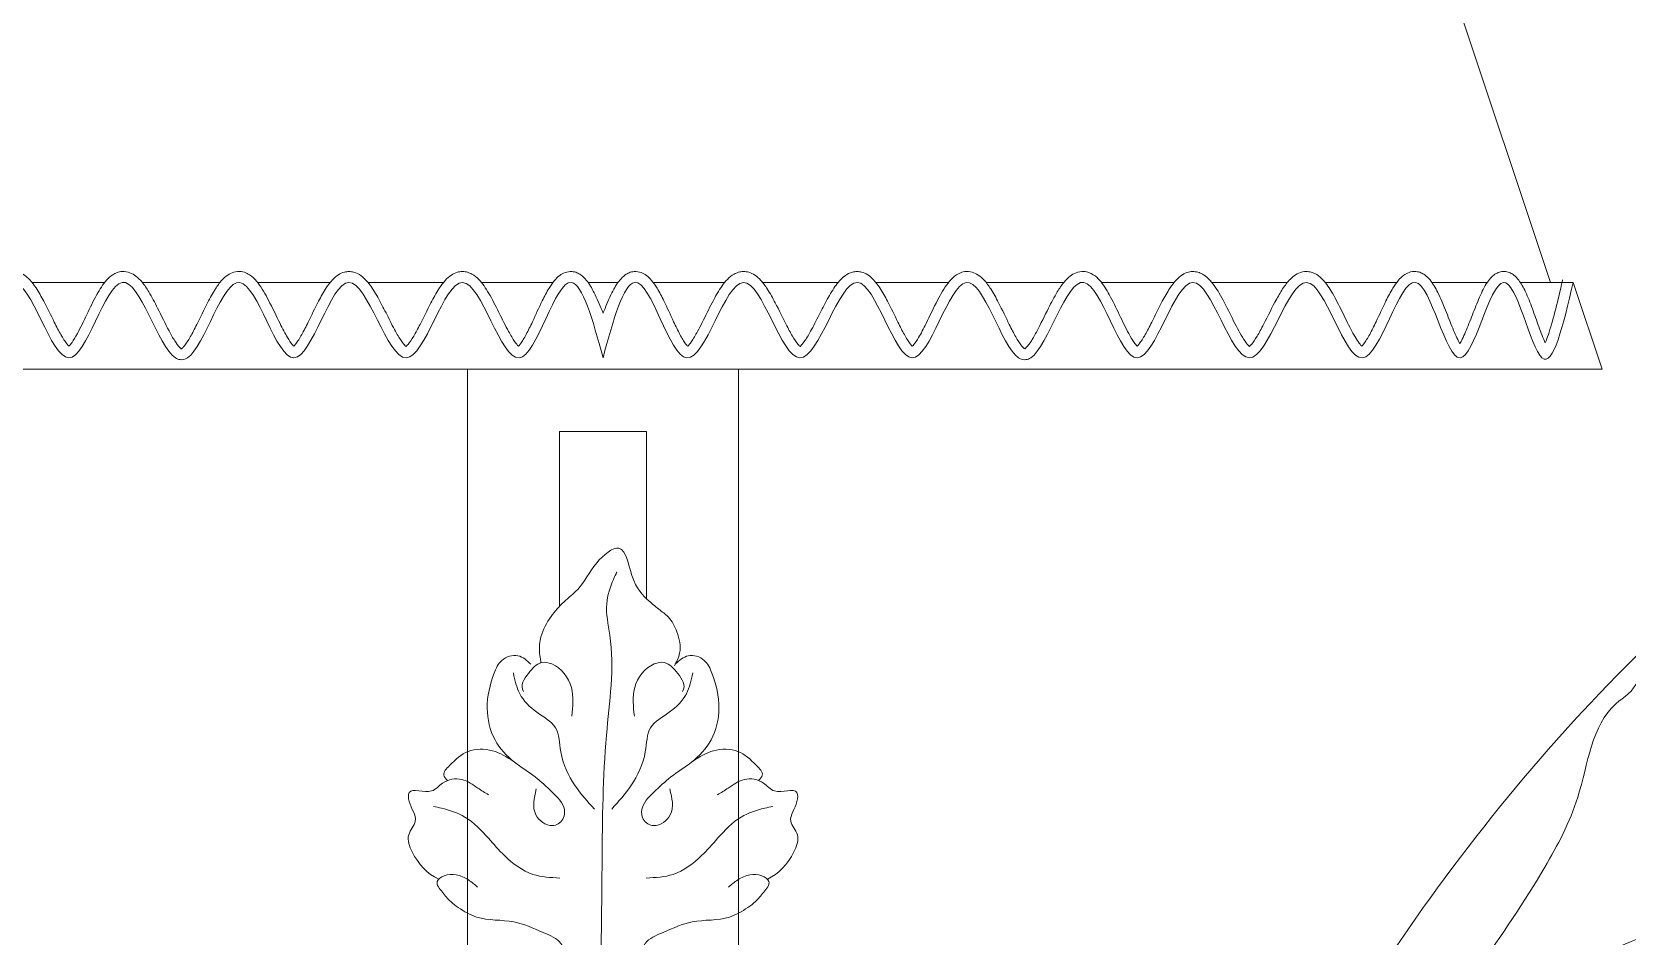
# Model space of a CAD drawing. Header units: inches. Extents: x 193287 to 241687, y 437648 to 550079.
# Drawn here: x 234444.97 to 234481.74, y 464827.87 to 464848.71 of the extents above; entities that cross this region are included whole.
import ezdxf

# ---------------------------------------------------------------- set-up
doc = ezdxf.new("R2010")
doc.units = ezdxf.units.IN
doc.header["$MEASUREMENT"] = 0
doc.linetypes.add('HIDDEN', pattern=[0.375, 0.25, -0.125])
doc.layers.add('CQ SPOT DETAIL DIMENSION', color=9, linetype='Continuous')
doc.layers.add('E-LITE-FIXT-NORM-CEILING', color=3, linetype='Continuous')
doc.layers.add('Glass', color=4, linetype='Continuous', lineweight=0)

# ---------------------------------------------------------------- blocks, each defined once
blk = doc.blocks.new('512')
at = {"layer": 'Glass', "lineweight": 0}
for p, q in [((34396.93427590317, 1053.327142684094), (34371.93427590317, 1053.327142684094)), ((34371.93427590317, 1053.327142684094), (34371.93427590317, 973.3271426840936)), ((34396.93427590317, 973.3271426840936), (34396.93427590317, 1053.327142684094)), ((34380.43427590316, 1032.171800359193), (34380.43427590316, 1047.568187141048)), ((34380.43427590316, 1047.568187141048), (34388.43427590317, 1047.568187141048)), ((34388.43427590317, 1047.568187141048), (34388.43427590317, 1031.479383066924))]:
    blk.add_line(p, q, dxfattribs=at)
for points in [[(34331.76760923652, 1165.327142684096), (34297.10094256985, 1061.327142684093)], [(34299.86572148418, 1061.327142684095), (34294.99275746308, 1061.327142684095), (34292.32609079642, 1053.327142684095), (34384.43427590319, 1053.327142684095)], [(34308.01618881097, 1061.327142684095), (34302.91611114982, 1061.327142684095)], [(34317.85927687593, 1061.327142684095), (34311.2555748339, 1061.327142684095)], [(34328.31177738161, 1061.327142684095), (34321.34094964678, 1061.327142684095)], [(34338.48941200615, 1061.327142684095), (34331.78994850838, 1061.327142684095)], [(34349.1213602552, 1061.327142684095), (34341.95063565018, 1061.327142684095)], [(34359.28124415185, 1061.327142684095), (34352.57994112958, 1061.327142684095)], [(34369.73120941963, 1061.327142684095), (34362.75935080713, 1061.327142684095)], [(34379.8141444511, 1061.327142684095), (34373.21191129491, 1061.327142684095)], [(34384.43427590319, 1061.327142684095), (34383.05301575276, 1061.327142684095)], [(34384.43427590319, 1061.327142684095), (34385.81553605361, 1061.327142684095)], [(34469.00283032218, 1061.327142684095), (34473.87579434329, 1061.327142684095), (34476.54246100997, 1053.327142684095), (34384.43427590319, 1053.327142684095)], [(34389.05440735528, 1061.327142684095), (34395.65664051146, 1061.327142684095)], [(34399.13734238675, 1061.327142684095), (34406.10920099926, 1061.327142684095)], [(34409.58730765453, 1061.327142684095), (34416.28861067681, 1061.327142684095)], [(34419.74719155117, 1061.327142684095), (34426.9179161562, 1061.327142684095)], [(34430.37913980022, 1061.327142684095), (34437.078603298, 1061.327142684095)], [(34294.43427590319, 1053.327142684094), (34294.43427590319, 1053.327142684094), (34474.43427590319, 1053.327142684094)]]:
    blk.add_lwpolyline(points, dxfattribs=at)
for points, knots in [([(34305.43944280051, 1055.681818000602), (34305.36882693518, 1055.802822497065), (34305.29278391768, 1055.946677371355), (34305.02076282172, 1056.503354800528), (34304.81359544819, 1056.999456668998), (34304.39355290704, 1058.056622594033), (34304.1797495349, 1058.618469765477), (34303.74440718884, 1059.701644347361), (34303.52430221015, 1060.221798473116), (34303.16720018419, 1060.919468864498), (34303.04228156974, 1061.140578774715), (34302.78587487928, 1061.519939570415), (34302.65970636702, 1061.683310626036), (34302.38804997757, 1061.947708577977), (34302.25714798538, 1062.054630206822), (34301.97488856352, 1062.209167123274), (34301.84029589356, 1062.264406013384), (34301.53717574511, 1062.330376376621), (34301.36957644431, 1062.337887546824), (34301.06068411145, 1062.298490775985), (34300.91815917779, 1062.253871456368), (34300.66973285267, 1062.140981233687), (34300.56287244498, 1062.073209571449), (34300.28374259085, 1061.86089292877), (34300.14458032529, 1061.706086117728), (34299.89579275452, 1061.382241435321), (34299.78735393276, 1061.211336824412), (34299.58179783809, 1060.849184134275), (34299.48522946301, 1060.657910635441), (34299.16859748638, 1059.980360682533), (34298.96095639497, 1059.449405123237), (34298.55612002366, 1058.356451905873), (34298.35989326672, 1057.795284385758), (34297.95882423117, 1056.689070310197), (34297.75365872501, 1056.150713772411), (34297.56948800958, 1055.74853677071)], [78.46671458855761, 78.46671458855761, 78.46671458855761, 78.46671458855761, 78.98499933223569, 78.98499933223569, 80.26474114732895, 80.26474114732895, 81.54448296242226, 81.54448296242226, 82.82422477751557, 82.82422477751557, 83.47916239664005, 83.47916239664005, 84.0291550482139, 84.0291550482139, 84.42406921558937, 84.42406921558937, 84.70068157153587, 84.70068157153587, 84.97729392748231, 84.97729392748231, 85.25390628342882, 85.25390628342882, 85.53051863937527, 85.53051863937527, 86.07391925309194, 86.07391925309194, 86.61731986680859, 86.61731986680859, 87.16072048052523, 87.16072048052523, 88.45271330414124, 88.45271330414124, 89.74470612775723, 89.74470612775723, 91.17964883748944, 91.17964883748944, 91.17964883748944, 91.17964883748944]), ([(34314.48507663595, 1055.44622282216), (34314.43093054258, 1055.500946949157), (34314.36444735818, 1055.577900435884), (34314.13307002221, 1055.883851874061), (34313.94771631696, 1056.182953201584), (34313.5673069032, 1056.879277369665), (34313.37043571335, 1057.27690999855), (34312.87175522236, 1058.320292380683), (34312.56743486947, 1058.98926745469), (34312.04823404404, 1060.034318588053), (34311.83736874054, 1060.434284193836), (34311.45406048393, 1061.057790630989), (34311.28840571232, 1061.299500867446), (34310.95981357992, 1061.685436187112), (34310.80713606881, 1061.840061385075), (34310.48040547345, 1062.080707950639), (34310.32022642518, 1062.174902055686), (34309.93869786142, 1062.309402708543), (34309.71437284549, 1062.346316908602), (34309.32864245056, 1062.31413558041), (34309.17501263162, 1062.27463354491), (34308.90665732725, 1062.1668863482), (34308.78906223533, 1062.09926953148), (34308.481195402, 1061.883549246034), (34308.32475484646, 1061.72123218929), (34308.04494973204, 1061.378637713536), (34307.92242643968, 1061.196256402459), (34307.69008440084, 1060.809220804642), (34307.58082323059, 1060.604481196942), (34307.22545160686, 1059.886418846277), (34306.99283618741, 1059.328138944382), (34306.5380959596, 1058.194770735527), (34306.31685296885, 1057.620339817157), (34305.88750679683, 1056.5781329028), (34305.67693306549, 1056.108586858534), (34305.4737941029, 1055.741622093667), (34305.45645190365, 1055.71104829005), (34305.43944280051, 1055.681818000602)], [61.28830414827283, 61.28830414827283, 61.28830414827283, 61.28830414827283, 61.76117374062571, 61.76117374062571, 62.80401695246666, 62.80401695246666, 63.84686016430765, 63.84686016430765, 65.41639323259801, 65.41639323259801, 66.46903140119898, 66.46903140119898, 67.22456621765761, 67.22456621765761, 67.78827964450733, 67.78827964450733, 68.20732456860866, 68.20732456860866, 68.62636949271004, 68.62636949271004, 68.91589637841795, 68.91589637841795, 69.2054232641259, 69.2054232641259, 69.76966704421366, 69.76966704421366, 70.33391082430143, 70.33391082430143, 70.89815460438919, 70.89815460438919, 72.22373620748094, 72.22373620748094, 73.54931781057265, 73.54931781057265, 74.87489941366441, 74.87489941366441, 75.00075479506457, 75.00075479506457, 75.00075479506457, 75.00075479506457]), ([(34324.84490185721, 1055.424096814135), (34324.7955768304, 1055.46698025616), (34324.73194635752, 1055.531001977652), (34324.50817966461, 1055.792959391055), (34324.32404318692, 1056.058663660086), (34323.94221834534, 1056.692520484866), (34323.74255415158, 1057.060782330858), (34323.14983870786, 1058.202989474223), (34322.74880904992, 1059.037021728579), (34322.12664495732, 1060.168742144414), (34321.91821242912, 1060.523234599456), (34321.47569563498, 1061.172978162785), (34321.24467352462, 1061.469260064995), (34320.81223538338, 1061.867003781212), (34320.64417904436, 1061.996522025859), (34320.24627030556, 1062.210572359366), (34320.01207309951, 1062.294845459446), (34319.58731537934, 1062.335805433845), (34319.41313999779, 1062.325667980891), (34319.09472488792, 1062.259779378728), (34318.94832549901, 1062.20588945742), (34318.57026181161, 1062.020049270963), (34318.3717836229, 1061.863809793227), (34318.01836936326, 1061.525005532766), (34317.86286370933, 1061.33986017346), (34317.56804124348, 1060.943814503803), (34317.42926112218, 1060.732587566368), (34316.98849988128, 1060.007593847661), (34316.70128456716, 1059.447859624448), (34316.13736282267, 1058.310236742412), (34315.861688511, 1057.732890842377), (34315.32569518978, 1056.685095121425), (34315.06283739096, 1056.213573292695), (34314.69790511902, 1055.682615048791), (34314.5750237379, 1055.534201534602), (34314.48507663595, 1055.44622282216)], [43.88675296695956, 43.88675296695956, 43.88675296695956, 43.88675296695956, 44.36240993315153, 44.36240993315153, 45.39324455740539, 45.39324455740539, 46.42407918165925, 46.42407918165925, 48.40033840116585, 48.40033840116585, 49.36670827303708, 49.36670827303708, 50.33307814490828, 50.33307814490828, 50.85809403651322, 50.85809403651322, 51.38310992811813, 51.38310992811813, 51.7155869231367, 51.7155869231367, 52.04806391815526, 52.04806391815526, 52.66707383196201, 52.66707383196201, 53.28608374576873, 53.28608374576873, 53.90509365957547, 53.90509365957547, 55.30739822880764, 55.30739822880764, 56.70970279803981, 56.70970279803981, 58.11200736727196, 58.11200736727196, 58.90574251474746, 58.90574251474746, 58.90574251474746, 58.90574251474746]), ([(34335.19111380672, 1055.446039364739), (34335.13684422242, 1055.498892533952), (34335.06980172516, 1055.573731503534), (34334.83549506233, 1055.872797213353), (34334.64642200684, 1056.167036697439), (34334.2558285254, 1056.854892199668), (34334.05246116226, 1057.248865186037), (34333.53184224746, 1058.289367815255), (34333.21011574539, 1058.960965134695), (34332.64839038799, 1060.025233788588), (34332.41483336917, 1060.439508118275), (34331.98342443853, 1061.08757630967), (34331.7941329185, 1061.340198471195), (34331.41589212842, 1061.738803374181), (34331.23855552736, 1061.897051117461), (34330.86272722826, 1062.133020920292), (34330.67795546738, 1062.221076654623), (34330.31045503656, 1062.314490191374), (34330.13732364345, 1062.333735741807), (34329.79726334514, 1062.31626475512), (34329.63481513871, 1062.281170279238), (34329.34015767852, 1062.178529576991), (34329.20738177791, 1062.111558753885), (34328.84231260292, 1061.884878799644), (34328.64506695171, 1061.702352260093), (34328.28495593934, 1061.306753191272), (34328.12271063931, 1061.091439421044), (34327.81099354702, 1060.631445868187), (34327.6620819973, 1060.386635393428), (34327.17638819275, 1059.535602048679), (34326.85215586303, 1058.880236041095), (34326.21548156248, 1057.602886971645), (34325.9028665109, 1056.980823755475), (34325.43966882561, 1056.185994834159), (34325.27730496123, 1055.935710160709), (34325.01995776608, 1055.598188938609), (34324.91742014304, 1055.487809057157), (34324.84490185724, 1055.424096814134)], [26.64670801907758, 26.64670801907758, 26.64670801907758, 26.64670801907758, 27.12913576771308, 27.12913576771308, 28.19258861501576, 28.19258861501576, 29.25604146231844, 29.25604146231844, 30.86624105738561, 30.86624105738561, 31.97277923262092, 31.97277923262092, 32.77618155951621, 32.77618155951621, 33.37781926732772, 33.37781926732772, 33.8328957037477, 33.8328957037477, 34.17109372970823, 34.17109372970823, 34.50929175566875, 34.50929175566875, 34.84748978162927, 34.84748978162927, 35.53303699780312, 35.53303699780312, 36.21858421397696, 36.21858421397696, 36.90413143015081, 36.90413143015081, 38.50143144249435, 38.50143144249435, 40.09873145483786, 40.09873145483786, 41.00344397829939, 41.00344397829939, 41.70612299288989, 41.70612299288989, 41.70612299288989, 41.70612299288989]), ([(34345.56291291011, 1055.201393997853), (34345.55393989465, 1055.206199198595), (34345.53531003611, 1055.217369940314), (34345.47455250578, 1055.266348599002), (34345.43428925235, 1055.303057461002), (34345.26716330073, 1055.478832073905), (34345.10914312997, 1055.686707320195), (34344.77649330983, 1056.207154973637), (34344.59965429468, 1056.519436008475), (34344.08063133294, 1057.498998651617), (34343.72886512928, 1058.237238231439), (34343.10467389807, 1059.477767166039), (34342.83665785815, 1059.990178158919), (34342.35940893542, 1060.776691131556), (34342.15844911616, 1061.075659023124), (34341.76692646648, 1061.54962128296), (34341.58629691759, 1061.738213909744), (34341.21138110516, 1062.026787727208), (34341.03132873183, 1062.137932406857), (34340.60753536561, 1062.299797434355), (34340.36031013396, 1062.347366645274), (34339.94214601898, 1062.322828097741), (34339.77840315925, 1062.286706536604), (34339.48806786478, 1062.181930215545), (34339.35822084748, 1062.114122100991), (34339.00727425408, 1061.88904441885), (34338.82060382168, 1061.711371127779), (34338.48089946431, 1061.328478625345), (34338.32857004771, 1061.121072981564), (34338.03641719788, 1060.678486387455), (34337.8971520249, 1060.443190788909), (34337.44221239723, 1059.622465963151), (34337.13888889442, 1058.988332971067), (34336.54242474757, 1057.739841343852), (34336.24948113721, 1057.125614150161), (34335.7968701663, 1056.292195269781), (34335.62870795638, 1056.012015913886), (34335.36820207581, 1055.642259879791), (34335.26737359064, 1055.521744927417), (34335.19111380672, 1055.446039364739)], [8.28230141642135, 8.28230141642135, 8.28230141642135, 8.28230141642135, 8.655859685526858, 8.655859685526858, 9.02941795463237, 9.02941795463237, 10.01120745413524, 10.01120745413524, 10.99299695363811, 10.99299695363811, 12.83106351925616, 12.83106351925616, 14.17314954406833, 14.17314954406833, 15.09912943456252, 15.09912943456252, 15.79810948947147, 15.79810948947147, 16.3150867870033, 16.3150867870033, 16.83206408453512, 16.83206408453512, 17.16557597541017, 17.16557597541017, 17.49908786628522, 17.49908786628522, 18.16363444266156, 18.16363444266156, 18.82818101903789, 18.82818101903789, 19.49272759541423, 19.49272759541423, 21.04641517492249, 21.04641517492249, 22.60010275443075, 22.60010275443075, 23.5582440622541, 23.5582440622541, 24.24639979431441, 24.24639979431441, 24.24639979431441, 24.24639979431441]), ([(34345.56451882831, 1055.201202252072), (34345.58338590539, 1055.213160672534), (34345.62125279962, 1055.241265563424), (34345.72115089713, 1055.337446198155), (34345.78227142263, 1055.404467245358), (34346.00611544714, 1055.68403534899), (34346.19225125085, 1055.969502063743), (34346.57673464906, 1056.643182490172), (34346.77703461039, 1057.031679128966), (34347.30128628122, 1058.088282060627), (34347.630054058, 1058.788338876189), (34348.20313950743, 1059.902513780041), (34348.44127990449, 1060.337720012203), (34348.87879964531, 1061.017090378967), (34349.06973540485, 1061.281140159959), (34349.44943823642, 1061.69825809146), (34349.62685024628, 1061.863948116991), (34350.00164678056, 1062.113087391953), (34350.18498929142, 1062.207040859362), (34350.60686895246, 1062.32800742208), (34350.84674771208, 1062.351269715666), (34351.27830375772, 1062.292762333029), (34351.45781591721, 1062.232250643677), (34351.77168177451, 1062.079847581172), (34351.90826526007, 1061.988202722654), (34352.2642495288, 1061.703419130681), (34352.45369490278, 1061.49170248809), (34352.80798990062, 1061.032572747315), (34352.97126338269, 1060.783741540029), (34353.28836600893, 1060.254885839088), (34353.44168268219, 1059.974904803091), (34353.95689686405, 1058.987387171676), (34354.30863754987, 1058.232866837001), (34354.88947000541, 1057.06191501868), (34355.12320242049, 1056.613065369629), (34355.49864785697, 1055.985528672502), (34355.64799495757, 1055.766412859853), (34355.83029476453, 1055.54310633754), (34355.88108575147, 1055.48753930113), (34355.92381481511, 1055.445744563367)], [8.433831237728453, 8.433831237728453, 8.433831237728453, 8.433831237728453, 8.899454238695908, 8.899454238695908, 9.365077239663368, 9.365077239663368, 10.4612432738146, 10.4612432738146, 11.55740930796584, 11.55740930796584, 13.28176935340703, 13.28176935340703, 14.46754536906189, 14.46754536906189, 15.32374367523078, 15.32374367523078, 15.96547170333235, 15.96547170333235, 16.44756562733964, 16.44756562733964, 16.92965955134692, 16.92965955134692, 17.32643322405992, 17.32643322405992, 17.72320689677292, 17.72320689677292, 18.46988899016858, 18.46988899016858, 19.21657108356425, 19.21657108356425, 19.96325317695992, 19.96325317695992, 21.76519386074076, 21.76519386074076, 23.01434654726265, 23.01434654726265, 23.89610352697317, 23.89610352697317, 24.27967396696701, 24.27967396696701, 24.27967396696701, 24.27967396696701]), ([(34355.92381481511, 1055.445744563367), (34355.97770350319, 1055.49891831521), (34356.04422238908, 1055.574153899887), (34356.27642565071, 1055.874519726996), (34356.46344624885, 1056.169701229872), (34356.84928524739, 1056.859201511719), (34357.04994683382, 1057.253889844604), (34357.56224995108, 1058.293322709775), (34357.87814836093, 1058.962572258856), (34358.43063566931, 1060.023539927215), (34358.66063641838, 1060.436703798623), (34359.08649629929, 1061.083642595493), (34359.27365246903, 1061.336042413609), (34359.64859450121, 1061.734865962132), (34359.82466216772, 1061.893405092859), (34360.19866025289, 1062.130392734589), (34360.38283765094, 1062.219043573686), (34360.72650419394, 1062.30776245341), (34360.87099671252, 1062.327586836553), (34361.16253834438, 1062.327034404365), (34361.30468894159, 1062.307053263161), (34361.70418804031, 1062.203938832603), (34361.92826325895, 1062.081527946861), (34362.31266057846, 1061.804489705682), (34362.47645386174, 1061.647556855249), (34362.78045750098, 1061.31021831011), (34362.92029553369, 1061.128984203801), (34363.33834353778, 1060.532881196537), (34363.59986270047, 1060.07957370845), (34364.11340550325, 1059.125706047354), (34364.36390807779, 1058.625707513221), (34364.87784075701, 1057.610154247452), (34365.14084909797, 1057.096719410909), (34365.58913243467, 1056.310783226622), (34365.77956387337, 1056.010032926221), (34366.07520104775, 1055.617519762233), (34366.19061453888, 1055.49303651688), (34366.27022051179, 1055.424063528347)], [26.67836157344269, 26.67836157344269, 26.67836157344269, 26.67836157344269, 27.16041985887921, 27.16041985887921, 28.22283538502699, 28.22283538502699, 29.28525091117477, 29.28525091117477, 30.88758958906853, 30.88758958906853, 31.98932911583583, 31.98932911583583, 32.78949335143306, 32.78949335143306, 33.38868411831287, 33.38868411831287, 33.84224630147687, 33.84224630147687, 34.12987304328982, 34.12987304328982, 34.41749978510278, 34.41749978510278, 34.99937363640934, 34.99937363640934, 35.58124748771589, 35.58124748771589, 36.16312133902245, 36.16312133902245, 37.38720090395314, 37.38720090395314, 38.61128046888386, 38.61128046888386, 39.94049553954506, 39.94049553954506, 40.97183409149796, 40.97183409149796, 41.73951131019739, 41.73951131019739, 41.73951131019739, 41.73951131019739]), ([(34366.27022051179, 1055.424063528347), (34366.31927743432, 1055.467313016723), (34366.3824934184, 1055.531795223619), (34366.6045282583, 1055.795290557762), (34366.78687867468, 1056.062152971222), (34367.16446622462, 1056.698094642135), (34367.36167642408, 1057.067299185677), (34367.88486106615, 1058.090532684337), (34368.21597186297, 1058.780481169585), (34368.79484406674, 1059.889071006945), (34369.03685371294, 1060.326478600945), (34369.47989203368, 1061.00824664316), (34369.67244954733, 1061.272682855455), (34370.05484250185, 1061.690672508148), (34370.23345778983, 1061.856822471162), (34370.61008919442, 1062.106381896633), (34370.79402751427, 1062.200404689573), (34371.15217322808, 1062.302825945607), (34371.31189157288, 1062.327628514623), (34371.64016858648, 1062.327080478723), (34371.80177888442, 1062.301306888063), (34372.09568734543, 1062.215430091509), (34372.22939974762, 1062.156001952391), (34372.59603187936, 1061.950720312835), (34372.79360402994, 1061.780888221578), (34373.15062850058, 1061.412809354593), (34373.30994051196, 1061.212122459034), (34373.6144753546, 1060.782818185485), (34373.75913969471, 1060.55398992659), (34374.22581858156, 1059.762179458361), (34374.53439155838, 1059.150708346354), (34375.14011007952, 1057.933126790949), (34375.43667672572, 1057.327324827078), (34375.91792181951, 1056.442424082267), (34376.10944399473, 1056.120277486537), (34376.4159817671, 1055.680464979648), (34376.53948423165, 1055.533223561983), (34376.62987007427, 1055.445886351543)], [43.9201885542392, 43.9201885542392, 43.9201885542392, 43.9201885542392, 44.39552812466565, 44.39552812466565, 45.42561787805555, 45.42561787805555, 46.45570763144546, 46.45570763144546, 48.11229257547039, 48.11229257547039, 49.26487792736749, 49.26487792736749, 50.09272613160957, 50.09272613160957, 50.7142165428954, 50.7142165428954, 51.1805462075075, 51.1805462075075, 51.50352184500096, 51.50352184500096, 51.82649748249446, 51.82649748249446, 52.14947311998792, 52.14947311998792, 52.80154992315813, 52.80154992315813, 53.45362672632834, 53.45362672632834, 54.10570352949854, 54.10570352949854, 55.6069681710402, 55.6069681710402, 57.10823281258182, 57.10823281258182, 58.14472055296307, 58.14472055296307, 58.93688892540501, 58.93688892540501, 58.93688892540501, 58.93688892540501]), ([(34376.62987007427, 1055.445886351543), (34376.68360479902, 1055.5010729551), (34376.74944277643, 1055.578484900748), (34376.97857111166, 1055.886170489815), (34377.16182883296, 1056.186701729103), (34377.53739091869, 1056.885585492515), (34377.73150506552, 1057.284364567248), (34378.2213987279, 1058.326563809747), (34378.51951258192, 1058.992454944004), (34379.02928128853, 1060.033342680271), (34379.23669715138, 1060.432021366384), (34379.61477944643, 1061.054080997583), (34379.77847585421, 1061.295430017067), (34380.10423134553, 1061.681385574921), (34380.25591819303, 1061.836244753887), (34380.58134919693, 1062.077624960537), (34380.74114443462, 1062.172224046532), (34381.12190453364, 1062.30760058863), (34381.34577116468, 1062.344970293009), (34381.7338616549, 1062.313816130959), (34381.88940659424, 1062.273818144268), (34382.16108560234, 1062.16465712096), (34382.27995634203, 1062.096118700379), (34382.58978909544, 1061.878520155925), (34382.74739691785, 1061.715227449743), (34383.03032187102, 1061.369831523655), (34383.15473988398, 1061.185670723403), (34383.39123317658, 1060.794528736122), (34383.50275407018, 1060.58747128681), (34383.86670995367, 1059.859936502041), (34384.10604234856, 1059.293707882023), (34384.37160354914, 1058.643221772937), (34384.40299661214, 1058.565936440359), (34384.43427590319, 1058.48868890694)], [61.32330883716329, 61.32330883716329, 61.32330883716329, 61.32330883716329, 61.79502617963364, 61.79502617963364, 62.83748374670675, 62.83748374670675, 63.87994131377986, 63.87994131377986, 65.44022920030982, 65.44022920030982, 66.48796928507751, 66.48796928507751, 67.24021079400502, 67.24021079400502, 67.80170135783628, 67.80170135783628, 68.21921933436698, 68.21921933436698, 68.6367373108977, 68.6367373108977, 68.93128236664796, 68.93128236664796, 69.22582742239821, 69.22582742239821, 69.79572340480627, 69.79572340480627, 70.36561938721428, 70.36561938721428, 70.9355153696223, 70.9355153696223, 72.2778748536815, 72.2778748536815, 72.45855537779116, 72.45855537779116, 72.45855537779116, 72.45855537779116]), ([(34392.2386817321, 1055.445886351543), (34392.18494700735, 1055.5010729551), (34392.11910902993, 1055.578484900748), (34391.88998069472, 1055.886170489815), (34391.70672297342, 1056.186701729103), (34391.33116088768, 1056.885585492515), (34391.13704674086, 1057.284364567248), (34390.64715307847, 1058.326563809747), (34390.34903922445, 1058.992454944004), (34389.83927051783, 1060.033342680271), (34389.63185465498, 1060.432021366384), (34389.25377235994, 1061.054080997583), (34389.09007595216, 1061.295430017067), (34388.76432046084, 1061.681385574921), (34388.61263361333, 1061.836244753887), (34388.28720260945, 1062.077624960537), (34388.12740737177, 1062.172224046532), (34387.74664727275, 1062.30760058863), (34387.52278064168, 1062.344970293009), (34387.13469015148, 1062.313816130959), (34386.97914521216, 1062.273818144268), (34386.70746620403, 1062.16465712096), (34386.58859546434, 1062.096118700379), (34386.27876271094, 1061.878520155925), (34386.12115488853, 1061.715227449743), (34385.83822993535, 1061.369831523655), (34385.71381192239, 1061.185670723403), (34385.47731862978, 1060.794528736122), (34385.3657977362, 1060.58747128681), (34385.0018418527, 1059.859936502041), (34384.76250945781, 1059.293707882023), (34384.49694825723, 1058.643221772962), (34384.46555519426, 1058.565936440409), (34384.43427590323, 1058.488688907015)], [61.32330883716329, 61.32330883716329, 61.32330883716329, 61.32330883716329, 61.79502617963364, 61.79502617963364, 62.83748374670675, 62.83748374670675, 63.87994131377986, 63.87994131377986, 65.44022920030982, 65.44022920030982, 66.48796928507751, 66.48796928507751, 67.24021079400502, 67.24021079400502, 67.80170135783628, 67.80170135783628, 68.21921933436698, 68.21921933436698, 68.6367373108977, 68.6367373108977, 68.93128236664796, 68.93128236664796, 69.22582742239821, 69.22582742239821, 69.79572340480627, 69.79572340480627, 70.36561938721428, 70.36561938721428, 70.9355153696223, 70.9355153696223, 72.2778748536815, 72.2778748536815, 72.45855537773303, 72.45855537773303, 72.45855537773303, 72.45855537773303]), ([(34402.59833129458, 1055.424063528347), (34402.54927437206, 1055.467313016723), (34402.48605838797, 1055.531795223619), (34402.26402354806, 1055.795290557762), (34402.08167313169, 1056.062152971222), (34401.70408558175, 1056.698094642135), (34401.50687538229, 1057.067299185677), (34400.98369074022, 1058.090532684337), (34400.65257994339, 1058.780481169585), (34400.07370773964, 1059.889071006945), (34399.83169809343, 1060.326478600945), (34399.38865977268, 1061.00824664316), (34399.19610225904, 1061.272682855455), (34398.81370930452, 1061.690672508148), (34398.63509401654, 1061.856822471162), (34398.25846261196, 1062.106381896633), (34398.07452429211, 1062.200404689573), (34397.71637857828, 1062.302825945607), (34397.55666023348, 1062.327628514623), (34397.22838321991, 1062.327080478723), (34397.06677292195, 1062.301306888063), (34396.77286446094, 1062.215430091509), (34396.63915205877, 1062.156001952391), (34396.27251992701, 1061.950720312835), (34396.07494777643, 1061.780888221578), (34395.71792330578, 1061.412809354593), (34395.55861129441, 1061.212122459034), (34395.25407645177, 1060.782818185485), (34395.10941211167, 1060.55398992659), (34394.64273322482, 1059.762179458361), (34394.33416024801, 1059.150708346354), (34393.72844172686, 1057.933126790949), (34393.43187508066, 1057.327324827078), (34392.95062998685, 1056.442424082267), (34392.75910781163, 1056.120277486537), (34392.45257003928, 1055.680464979648), (34392.32906757472, 1055.533223561983), (34392.2386817321, 1055.445886351543)], [43.9201885542392, 43.9201885542392, 43.9201885542392, 43.9201885542392, 44.39552812466565, 44.39552812466565, 45.42561787805555, 45.42561787805555, 46.45570763144546, 46.45570763144546, 48.11229257547039, 48.11229257547039, 49.26487792736749, 49.26487792736749, 50.09272613160957, 50.09272613160957, 50.7142165428954, 50.7142165428954, 51.1805462075075, 51.1805462075075, 51.50352184500096, 51.50352184500096, 51.82649748249446, 51.82649748249446, 52.14947311998792, 52.14947311998792, 52.80154992315813, 52.80154992315813, 53.45362672632834, 53.45362672632834, 54.10570352949854, 54.10570352949854, 55.6069681710402, 55.6069681710402, 57.10823281258182, 57.10823281258182, 58.14472055296307, 58.14472055296307, 58.93688892540501, 58.93688892540501, 58.93688892540501, 58.93688892540501]), ([(34412.94473699127, 1055.445744563367), (34412.89084830317, 1055.49891831521), (34412.82432941729, 1055.574153899887), (34412.59212615567, 1055.874519726996), (34412.40510555753, 1056.169701229872), (34412.01926655898, 1056.859201511719), (34411.81860497256, 1057.253889844604), (34411.30630185529, 1058.293322709775), (34410.99040344544, 1058.962572258856), (34410.43791613707, 1060.023539927215), (34410.207915388, 1060.436703798623), (34409.7820555071, 1061.083642595493), (34409.59489933734, 1061.336042413609), (34409.21995730516, 1061.734865962132), (34409.04388963867, 1061.893405092859), (34408.66989155349, 1062.130392734589), (34408.48571415544, 1062.219043573686), (34408.14204761243, 1062.30776245341), (34407.99755509386, 1062.327586836553), (34407.70601346199, 1062.327034404365), (34407.56386286478, 1062.307053263161), (34407.16436376607, 1062.203938832603), (34406.94028854742, 1062.081527946861), (34406.5558912279, 1061.804489705682), (34406.39209794464, 1061.647556855249), (34406.0880943054, 1061.31021831011), (34405.94825627268, 1061.128984203801), (34405.5302082686, 1060.532881196537), (34405.26868910592, 1060.07957370845), (34404.75514630312, 1059.125706047354), (34404.50464372859, 1058.625707513221), (34403.99071104938, 1057.610154247452), (34403.72770270841, 1057.096719410909), (34403.27941937171, 1056.310783226622), (34403.088987933, 1056.010032926221), (34402.79335075862, 1055.617519762233), (34402.6779372675, 1055.49303651688), (34402.59833129458, 1055.424063528347)], [26.67836157344269, 26.67836157344269, 26.67836157344269, 26.67836157344269, 27.16041985887921, 27.16041985887921, 28.22283538502699, 28.22283538502699, 29.28525091117477, 29.28525091117477, 30.88758958906853, 30.88758958906853, 31.98932911583583, 31.98932911583583, 32.78949335143306, 32.78949335143306, 33.38868411831287, 33.38868411831287, 33.84224630147687, 33.84224630147687, 34.12987304328982, 34.12987304328982, 34.41749978510278, 34.41749978510278, 34.99937363640934, 34.99937363640934, 35.58124748771589, 35.58124748771589, 36.16312133902245, 36.16312133902245, 37.38720090395314, 37.38720090395314, 38.61128046888386, 38.61128046888386, 39.94049553954506, 39.94049553954506, 40.97183409149796, 40.97183409149796, 41.73951131019739, 41.73951131019739, 41.73951131019739, 41.73951131019739]), ([(34423.30403297806, 1055.201202252072), (34423.28516590098, 1055.213160672534), (34423.24729900676, 1055.241265563424), (34423.14740090924, 1055.337446198155), (34423.08628038375, 1055.404467245358), (34422.86243635923, 1055.68403534899), (34422.67630055552, 1055.969502063743), (34422.29181715731, 1056.643182490172), (34422.09151719598, 1057.031679128966), (34421.56726552516, 1058.088282060627), (34421.23849774838, 1058.788338876189), (34420.66541229893, 1059.902513780041), (34420.42727190189, 1060.337720012203), (34419.98975216106, 1061.017090378967), (34419.79881640154, 1061.281140159959), (34419.41911356997, 1061.69825809146), (34419.24170156009, 1061.863948116991), (34418.86690502581, 1062.113087391953), (34418.68356251496, 1062.207040859362), (34418.26168285393, 1062.32800742208), (34418.0218040943, 1062.351269715666), (34417.59024804866, 1062.292762333029), (34417.41073588917, 1062.232250643677), (34417.09687003186, 1062.079847581172), (34416.9602865463, 1061.988202722654), (34416.60430227758, 1061.703419130681), (34416.41485690359, 1061.49170248809), (34416.06056190575, 1061.032572747315), (34415.89728842369, 1060.783741540029), (34415.58018579744, 1060.254885839088), (34415.42686912419, 1059.974904803091), (34414.91165494232, 1058.987387171676), (34414.5599142565, 1058.232866837001), (34413.97908180096, 1057.06191501868), (34413.7453493859, 1056.613065369629), (34413.3699039494, 1055.985528672502), (34413.22055684882, 1055.766412859853), (34413.03825704185, 1055.54310633754), (34412.9874660549, 1055.48753930113), (34412.94473699127, 1055.445744563367)], [8.433831237728453, 8.433831237728453, 8.433831237728453, 8.433831237728453, 8.899454238695908, 8.899454238695908, 9.365077239663368, 9.365077239663368, 10.4612432738146, 10.4612432738146, 11.55740930796584, 11.55740930796584, 13.28176935340703, 13.28176935340703, 14.46754536906189, 14.46754536906189, 15.32374367523078, 15.32374367523078, 15.96547170333235, 15.96547170333235, 16.44756562733964, 16.44756562733964, 16.92965955134692, 16.92965955134692, 17.32643322405992, 17.32643322405992, 17.72320689677292, 17.72320689677292, 18.46988899016858, 18.46988899016858, 19.21657108356425, 19.21657108356425, 19.96325317695992, 19.96325317695992, 21.76519386074076, 21.76519386074076, 23.01434654726265, 23.01434654726265, 23.89610352697317, 23.89610352697317, 24.27967396696701, 24.27967396696701, 24.27967396696701, 24.27967396696701]), ([(34423.30563889627, 1055.201393997853), (34423.31461191173, 1055.206199198595), (34423.33324177027, 1055.217369940314), (34423.39399930058, 1055.266348599002), (34423.43426255404, 1055.303057461002), (34423.60138850567, 1055.478832073905), (34423.75940867642, 1055.686707320195), (34424.09205849654, 1056.207154973637), (34424.26889751169, 1056.519436008475), (34424.78792047343, 1057.498998651617), (34425.13968667708, 1058.237238231439), (34425.7638779083, 1059.477767166039), (34426.03189394823, 1059.990178158919), (34426.50914287095, 1060.776691131556), (34426.71010269022, 1061.075659023124), (34427.10162533988, 1061.54962128296), (34427.28225488877, 1061.738213909744), (34427.65717070121, 1062.026787727208), (34427.83722307454, 1062.137932406857), (34428.26101644076, 1062.299797434355), (34428.50824167241, 1062.347366645274), (34428.9264057874, 1062.322828097741), (34429.09014864713, 1062.286706536604), (34429.3804839416, 1062.181930215545), (34429.51033095889, 1062.114122100991), (34429.86127755228, 1061.88904441885), (34430.04794798469, 1061.711371127779), (34430.38765234206, 1061.328478625345), (34430.53998175866, 1061.121072981564), (34430.8321346085, 1060.678486387455), (34430.97139978148, 1060.443190788909), (34431.42633940916, 1059.622465963151), (34431.72966291197, 1058.988332971067), (34432.32612705881, 1057.739841343852), (34432.61907066916, 1057.125614150161), (34433.07168164007, 1056.292195269781), (34433.23984385, 1056.012015913886), (34433.50034973057, 1055.642259879791), (34433.60117821573, 1055.521744927417), (34433.67743799967, 1055.446039364739)], [8.28230141642135, 8.28230141642135, 8.28230141642135, 8.28230141642135, 8.655859685526858, 8.655859685526858, 9.02941795463237, 9.02941795463237, 10.01120745413524, 10.01120745413524, 10.99299695363811, 10.99299695363811, 12.83106351925616, 12.83106351925616, 14.17314954406833, 14.17314954406833, 15.09912943456252, 15.09912943456252, 15.79810948947147, 15.79810948947147, 16.3150867870033, 16.3150867870033, 16.83206408453512, 16.83206408453512, 17.16557597541017, 17.16557597541017, 17.49908786628522, 17.49908786628522, 18.16363444266156, 18.16363444266156, 18.82818101903789, 18.82818101903789, 19.49272759541423, 19.49272759541423, 21.04641517492249, 21.04641517492249, 22.60010275443075, 22.60010275443075, 23.5582440622541, 23.5582440622541, 24.24639979431441, 24.24639979431441, 24.24639979431441, 24.24639979431441]), ([(34433.67743799965, 1055.446039364739), (34433.73170758397, 1055.498892533952), (34433.79875008123, 1055.573731503534), (34434.03305674404, 1055.872797213353), (34434.22212979953, 1056.167036697439), (34434.61272328097, 1056.854892199668), (34434.81609064413, 1057.248865186037), (34435.33670955892, 1058.289367815255), (34435.65843606098, 1058.960965134695), (34436.22016141838, 1060.025233788588), (34436.4537184372, 1060.439508118275), (34436.88512736784, 1061.08757630967), (34437.07441888788, 1061.340198471195), (34437.45265967795, 1061.738803374181), (34437.62999627902, 1061.897051117461), (34438.00582457811, 1062.133020920292), (34438.19059633898, 1062.221076654623), (34438.55809676981, 1062.314490191374), (34438.73122816292, 1062.333735741807), (34439.07128846124, 1062.31626475512), (34439.23373666766, 1062.281170279238), (34439.52839412785, 1062.178529576991), (34439.66117002847, 1062.111558753885), (34440.02623920345, 1061.884878799644), (34440.22348485467, 1061.702352260093), (34440.58359586704, 1061.306753191272), (34440.74584116707, 1061.091439421044), (34441.05755825935, 1060.631445868187), (34441.20646980907, 1060.386635393428), (34441.69216361363, 1059.535602048679), (34442.01639594334, 1058.880236041095), (34442.65307024388, 1057.602886971645), (34442.96568529547, 1056.980823755475), (34443.42888298077, 1056.185994834159), (34443.59124684514, 1055.935710160709), (34443.84859404029, 1055.598188938609), (34443.95113166333, 1055.487809057157), (34444.02364994914, 1055.424096814134)], [26.64670801907758, 26.64670801907758, 26.64670801907758, 26.64670801907758, 27.12913576771308, 27.12913576771308, 28.19258861501576, 28.19258861501576, 29.25604146231844, 29.25604146231844, 30.86624105738561, 30.86624105738561, 31.97277923262092, 31.97277923262092, 32.77618155951621, 32.77618155951621, 33.37781926732772, 33.37781926732772, 33.8328957037477, 33.8328957037477, 34.17109372970823, 34.17109372970823, 34.50929175566875, 34.50929175566875, 34.84748978162927, 34.84748978162927, 35.53303699780312, 35.53303699780312, 36.21858421397696, 36.21858421397696, 36.90413143015081, 36.90413143015081, 38.50143144249435, 38.50143144249435, 40.09873145483786, 40.09873145483786, 41.00344397829939, 41.00344397829939, 41.70612299288989, 41.70612299288989, 41.70612299288989, 41.70612299288989]), ([(34345.44515853595, 1054.208351245809), (34345.2990128506, 1054.222808132955), (34343.53372549168, 1054.856685305455), (34340.08372211766, 1067.76682400104), (34335.20465871471, 1047.55375632252), (34330.0470085636, 1068.27717077239), (34324.85807520015, 1047.370056930415), (34319.55543409345, 1068.353933168735), (34314.46508196573, 1047.329374385182), (34309.46833483257, 1068.254555794263), (34305.4634667997, 1047.590484928476), (34301.40985774919, 1067.782102764556), (34297.79064197474, 1049.381348192236), (34295.91385479497, 1057.394443036302), (34294.99275746308, 1061.327142684094)], [7.661084973752736, 7.661084973752736, 7.661084973752736, 7.661084973752736, 8.430680477206721, 16.94351821073764, 25.4597746150628, 34.10416048090926, 42.79663951045185, 51.53067822099429, 60.17858497130957, 68.68415188608387, 76.76570208499491, 84.78706868912579, 92.6011767541398, 100.1324423685917, 100.1324423685917, 100.1324423685917, 100.1324423685917]), ([(34297.56948800958, 1055.748536770709), (34297.50072706377, 1055.908593239176), (34297.42902352344, 1056.093576512165), (34297.16059673514, 1056.849217150046), (34296.95800758136, 1057.542275357044), (34296.55344327732, 1059.07790080858), (34296.35055204626, 1059.92162016912), (34296.0869090931, 1061.040700014131), (34296.02670758808, 1061.297733950854), (34295.96640836853, 1061.555186351677)], [95.68156281783828, 95.68156281783828, 95.68156281783828, 95.68156281783828, 96.30224853897751, 96.30224853897751, 97.97083000799415, 97.97083000799415, 99.6394114770108, 99.6394114770108, 100.1324423685917, 100.1324423685917, 100.1324423685917, 100.1324423685917]), ([(34345.44515853593, 1054.208351245811), (34345.67032705002, 1054.172029976227), (34347.50332672287, 1054.572616473536), (34350.9464470978, 1067.764572814239), (34355.95045458335, 1047.55434508511), (34360.98213854982, 1068.277693540886), (34366.29632923346, 1047.370044509257), (34371.47323960037, 1068.353391629585), (34376.69230610643, 1047.32740943178), (34381.06821438415, 1066.160791859203), (34383.49167016675, 1057.910910824895), (34384.43427590319, 1054.382033607223)], [7.283786764604776, 7.283786764604776, 7.283786764604776, 7.283786764604776, 8.469861327526937, 16.94310620041001, 25.49936126606791, 34.10295524693693, 42.83699395751452, 51.52947298702224, 60.21855917458856, 68.68460219886985, 74.27662164887394, 74.27662164887394, 74.27662164887394, 74.27662164887394]), ([(34423.42339327045, 1054.208351245811), (34423.19822475636, 1054.172029976227), (34421.36522508352, 1054.572616473536), (34417.92210470858, 1067.764572814239), (34412.91809722303, 1047.55434508511), (34407.88641325656, 1068.277693540886), (34402.57222257293, 1047.370044509257), (34397.39531220601, 1068.353391629585), (34392.17624569995, 1047.32740943178), (34387.80033742223, 1066.160791859203), (34385.37688163963, 1057.910910824895), (34384.43427590319, 1054.382033607223)], [7.283786764604776, 7.283786764604776, 7.283786764604776, 7.283786764604776, 8.469861327526937, 16.94310620041001, 25.49936126606791, 34.10295524693693, 42.83699395751452, 51.52947298702224, 60.21855917458856, 68.68460219886985, 74.27662164887394, 74.27662164887394, 74.27662164887394, 74.27662164887394]), ([(34423.42339327042, 1054.208351245809), (34423.56953895577, 1054.222808132955), (34425.33482631471, 1054.856685305455), (34428.78482968871, 1067.76682400104), (34433.66389309167, 1047.55375632252), (34438.82154324279, 1068.27717077239), (34444.01047660622, 1047.370056930415), (34449.31311771294, 1068.353933168735), (34454.40346984065, 1047.329374385182), (34459.40021697382, 1068.254555794263), (34463.40508500667, 1047.590484928476), (34467.45869405718, 1067.782102764556), (34471.07790983163, 1049.381348192236), (34472.95469701142, 1057.394443036302), (34473.87579434329, 1061.327142684094)], [7.661084973752736, 7.661084973752736, 7.661084973752736, 7.661084973752736, 8.430680477206721, 16.94351821073764, 25.4597746150628, 34.10416048090926, 42.79663951045185, 51.53067822099429, 60.17858497130957, 68.68415188608387, 76.76570208499491, 84.78706868912579, 92.6011767541398, 100.1324423685917, 100.1324423685917, 100.1324423685917, 100.1324423685917]), ([(34210.79939051916, 1007.280824855785), (34210.42072495667, 1008.306634031363), (34208.11649693221, 1015.962084462951), (34209.02929281196, 1035.486098974991), (34233.54605592995, 1052.382363066187), (34264.48927227108, 1048.512421798388), (34300.17882093256, 1019.274756784091), (34318.81827598838, 990.8676916626273), (34331.5515622754, 963.6860252932664)], [457.0407268469832, 457.0407268469832, 457.0407268469832, 457.0407268469832, 461.0197023693943, 480.2490317107766, 510.6697647641349, 537.330977243864, 568.9476585478569, 644.3900991078542, 644.3900991078542, 644.3900991078542, 644.3900991078542]), ([(34390.1613342714, 1026.26151032224), (34390.17636591028, 1026.369345634279), (34390.22560051735, 1026.713124206331), (34390.35041415841, 1027.500283797284), (34390.21257856217, 1028.917580188163), (34389.32022710746, 1030.47994798127), (34388.10791782791, 1031.899044032825), (34386.30341499171, 1033.244775629688), (34385.48220893475, 1035.279844064773), (34382.34994622596, 1037.942610829768), (34381.95054449098, 1033.549605543789), (34380.38317709557, 1032.087236945814), (34379.18876671101, 1031.09887948886), (34378.23863684746, 1030.441275859235), (34377.4998155877, 1029.023637390031), (34377.14912474433, 1027.330020633342), (34377.65861165824, 1026.349210309896), (34377.85649095987, 1025.96827400573)], [0.04286747820853799, 0.04286747820853799, 0.04286747820853799, 0.04286747820853799, 0.0538578132995925, 0.0779194851545052, 0.1232636854176634, 0.1943699658683921, 0.254904041260985, 0.3126024501539048, 0.4135194112009529, 0.4961387230025361, 0.6068865079776048, 0.7019697291969254, 0.7259800638424975, 0.7628979758290028, 0.8169574340925752, 0.8837967180495255, 0.9262414797383954, 0.9262414797383954, 0.9262414797383954, 0.9262414797383954]), ([(34377.10634401144, 1023.621539973823), (34376.74872240412, 1024.207302871897), (34377.42875325017, 1025.149427899246), (34378.51381305332, 1026.4524859348), (34380.40883383798, 1026.068743917441), (34381.85667552, 1024.066074861605), (34381.64742787404, 1022.220804484283), (34381.54620349318, 1021.328147601138)], [2.782984447918673, 2.782984447918673, 2.782984447918673, 2.782984447918673, 4.740972348891903, 6.332204902355857, 7.263374912728713, 10.08803108140094, 12.73490600689857, 12.73490600689857, 12.73490600689857, 12.73490600689857]), ([(34391.76220779489, 1023.621539973823), (34392.11982940221, 1024.207302871897), (34391.43979855616, 1025.149427899246), (34390.35473875301, 1026.4524859348), (34388.45971796836, 1026.068743917441), (34387.01187628633, 1024.066074861605), (34387.2211239323, 1022.220804484283), (34387.32234831315, 1021.328147601138)], [2.782984447918673, 2.782984447918673, 2.782984447918673, 2.782984447918673, 4.740972348891903, 6.332204902355857, 7.263374912728713, 10.08803108140094, 12.73490600689857, 12.73490600689857, 12.73490600689857, 12.73490600689857]), ([(34376.14478852876, 1017.195024850471), (34375.54628950616, 1017.574849786453), (34374.3080089395, 1018.360698750553), (34371.87371182222, 1018.319097479687), (34370.6291842286, 1017.150885232388), (34369.52309831647, 1016.006188833808), (34369.93484190103, 1015.558346190444), (34370.09446070483, 1015.405037346498)], [0, 0, 0, 0, 0.0711063346855543, 0.1471173537195985, 0.2193336018961316, 0.2543196319640988, 0.2746231862587959, 0.2746231862587959, 0.2746231862587959, 0.2746231862587959]), ([(34392.72376327755, 1017.195024850471), (34393.32226230013, 1017.574849786453), (34394.5605428668, 1018.360698750553), (34396.99483998408, 1018.319097479687), (34398.2393675777, 1017.150885232388), (34399.34545348983, 1016.006188833808), (34398.93370990527, 1015.558346190444), (34398.77409110147, 1015.405037346498)], [0, 0, 0, 0, 0.0711063346855543, 0.1471173537195985, 0.2193336018961316, 0.2543196319640988, 0.2746231862587959, 0.2746231862587959, 0.2746231862587959, 0.2746231862587959]), ([(34373.88536122253, 1014.084214494569), (34373.55295640778, 1014.286191805104), (34372.74418596838, 1014.777620541978), (34371.46083219432, 1015.740639410787), (34369.66828700732, 1015.441410139136), (34368.610086954, 1013.953308470087), (34366.39847476541, 1014.944382593143), (34366.52761555953, 1013.006393815287), (34367.59300051481, 1011.810598718153), (34366.19100917183, 1010.367774973447), (34367.02779525797, 1008.124973717027), (34368.23631038197, 1006.784116946857), (34369.28707769152, 1006.31455134446)], [0, 0, 0, 0, 0.0394655979525039, 0.0960233052687601, 0.1563960631801401, 0.1985680943393892, 0.2681145187683263, 0.2956501299052714, 0.3591775905004535, 0.4069329273478411, 0.4608962846685948, 0.5785865718524991, 0.5785865718524991, 0.5785865718524991, 0.5785865718524991]), ([(34394.98319058377, 1014.084214494569), (34395.31559539852, 1014.286191805104), (34396.12436583792, 1014.777620541978), (34397.40771961198, 1015.740639410787), (34399.20026479898, 1015.441410139136), (34400.2584648523, 1013.953308470087), (34402.47007704089, 1014.944382593143), (34402.34093624676, 1013.006393815287), (34401.27555129149, 1011.810598718153), (34402.67754263447, 1010.367774973447), (34401.84075654833, 1008.124973717027), (34400.63224142433, 1006.784116946857), (34399.58147411478, 1006.31455134446)], [0, 0, 0, 0, 0.0394655979525039, 0.0960233052687601, 0.1563960631801401, 0.1985680943393892, 0.2681145187683263, 0.2956501299052714, 0.3591775905004535, 0.4069329273478411, 0.4608962846685948, 0.5785865718524991, 0.5785865718524991, 0.5785865718524991, 0.5785865718524991]), ([(34372.87335120073, 1005.56525902065), (34372.60084198759, 1005.804325739967), (34372.02187089059, 1006.312245157363), (34370.93496971135, 1006.80232945788), (34369.89972451838, 1006.742347350175), (34368.81740975668, 1006.079181436302), (34369.69630153551, 1005.038219542692), (34370.28064826681, 1004.275589867486), (34371.36430787652, 1003.483067982442), (34373.18849686984, 1002.412601969792), (34376.11335229788, 1002.671383570514), (34378.53940388337, 1001.528500919214), (34380.66110452298, 1000.682321199127), (34380.88557932278, 999.4106947557719), (34381.24152296785, 998.4173389928236), (34380.0337635851, 998.0321375429833), (34378.37827312684, 998.7129154822233), (34377.02844909103, 1000.13855944725), (34376.13190337088, 997.4138351269193), (34371.93427590313, 996.8072448420537), (34371.93427590313, 996.8072448420537)], [0, 0, 0, 0, 0.0366498482547369, 0.0778660016910351, 0.1150906522639448, 0.1429146883645723, 0.179850803727002, 0.2189836338175378, 0.2487914643204032, 0.3125600201988669, 0.4292597506860666, 0.5256372992385581, 0.5906629856824168, 0.6346421600112315, 0.6557233336289247, 0.6803551916197907, 0.7345569989186413, 0.837459200556249, 0.8633809820089235, 0.9037162554674396, 0.9037162554674396, 0.9037162554674396, 0.9037162554674396]), ([(34395.99520060558, 1005.56525902065), (34396.26770981871, 1005.804325739967), (34396.84668091571, 1006.312245157363), (34397.93358209495, 1006.80232945788), (34398.96882728792, 1006.742347350175), (34400.05114204963, 1006.079181436302), (34399.17225027079, 1005.038219542692), (34398.58790353949, 1004.275589867486), (34397.50424392978, 1003.483067982442), (34395.68005493646, 1002.412601969792), (34392.75519950842, 1002.671383570514), (34390.32914792293, 1001.528500919214), (34388.20744728332, 1000.682321199127), (34387.98297248352, 999.4106947557719), (34387.62702883845, 998.4173389928236), (34388.83478822121, 998.0321375429833), (34390.49027867946, 998.7129154822233), (34391.84010271526, 1000.13855944725), (34392.73664843542, 997.4138351269193), (34396.93427590317, 996.8072448420537), (34396.93427590317, 996.8072448420537)], [0, 0, 0, 0, 0.0366498482547369, 0.0778660016910351, 0.1150906522639448, 0.1429146883645723, 0.179850803727002, 0.2189836338175378, 0.2487914643204032, 0.3125600201988669, 0.4292597506860666, 0.5256372992385581, 0.5906629856824168, 0.6346421600112315, 0.6557233336289247, 0.6803551916197907, 0.7345569989186413, 0.837459200556249, 0.8633809820089235, 0.9037162554674396, 0.9037162554674396, 0.9037162554674396, 0.9037162554674396])]:
    blk.add_open_spline(points, degree=3, knots=knots, dxfattribs=at)
for points in [[(34318.03627459629, 972.9949709546692), (34309.95216736782, 988.6638178118911), (34297.61255829106, 1007.411231707475), (34294.57096911663, 1013.880882527925), (34291.04997923718, 1022.476148645138), (34289.04406148371, 1024.632160892865), (34288.14519284701, 1027.094826827786), (34286.57376305801, 1026.117264316461), (34285.88523320206, 1024.299716100915), (34284.74430604223, 1023.332669449073), (34284.30878650308, 1024.513768733817), (34283.80243460341, 1029.471450659584), (34279.57826889207, 1034.158479420334), (34277.45469751769, 1035.956536545617), (34277.57131956393, 1034.362016193768), (34276.62579405585, 1032.689911096495), (34277.56353670798, 1029.695738377641), (34276.84208865793, 1029.170531608309), (34270.10501884982, 1034.450118285706), (34262.16958575942, 1039.115885724132), (34257.92924235931, 1037.404886430838), (34255.7399779053, 1036.798458037737), (34257.49179979578, 1035.889691471845), (34259.4249188998, 1032.778682142538), (34265.90122870036, 1028.35221711677), (34266.73973651504, 1024.938278195261), (34264.53372303494, 1024.005469810666), (34264.83140332016, 1022.157484571285), (34262.4984194031, 1021.296566213497), (34263.5428045519, 1020.620640435644), (34268.23126227958, 1017.636076360717), (34268.22864833623, 1017.628936347597)], [(34384.62804946392, 997.8081783756917), (34384.52209480185, 1008.000491274234), (34384.12097517745, 1019.581504447194), (34383.80504090821, 1028.81188202751), (34384.09617908644, 1031.71302150464), (34383.46955139159, 1033.950040423338), (34383.16078890192, 1034.642719138746)], [(34377.77215770511, 1026.131329787595), (34376.58051738692, 1026.901491924012), (34375.10430913342, 1026.480529868333), (34374.39649558597, 1025.292427707905), (34373.75313925448, 1022.072483532027), (34374.47691058229, 1019.152735358306), (34376.27063560529, 1017.093991155858), (34378.18265703115, 1015.732464101564), (34379.75192744916, 1014.315038055463), (34380.86936626548, 1012.720946964515), (34380.72246416589, 1011.83027570741), (34379.75383595998, 1011.243236512293), (34378.24419110726, 1012.24132053329), (34378.27718119819, 1014.623727255135)], [(34391.09639410119, 1026.131329787595), (34392.28803441939, 1026.901491924012), (34393.76424267288, 1026.480529868333), (34394.47205622034, 1025.292427707905), (34395.11541255182, 1022.072483532027), (34394.39164122402, 1019.152735358306), (34392.59791620101, 1017.093991155858), (34390.68589477515, 1015.732464101564), (34389.11662435714, 1014.315038055463), (34387.99918554082, 1012.720946964515), (34388.14608764041, 1011.83027570741), (34389.11471584632, 1011.243236512293), (34390.62436069905, 1012.24132053329), (34390.5913706081, 1014.623727255135)], [(34383.63098778593, 1012.761210219343), (34381.86359162461, 1014.922951244674), (34380.53851743352, 1018.06068514766), (34380.04771749065, 1020.266892324593), (34378.32942386838, 1021.697988345177), (34376.75469726734, 1023.405955570435), (34376.16489168497, 1025.316723534937)], [(34385.2375640204, 1012.761210219343), (34387.00496018173, 1014.922951244674), (34388.33003437281, 1018.06068514766), (34388.82083431568, 1020.266892324593), (34390.53912793796, 1021.697988345177), (34392.11385453899, 1023.405955570435), (34392.70366012136, 1025.316723534937)], [(34268.22864833623, 1017.628936347597), (34267.01219630444, 1017.005003854374), (34266.20989745038, 1015.608202050494), (34264.49194429887, 1014.411586827847), (34268.43629475477, 1012.093100819312), (34268.92037713047, 1012.025585032656), (34269.19069319331, 1010.624718490594), (34271.28407948841, 1010.550896518632), (34277.27119050342, 1008.62948552284), (34275.7633753402, 1007.693609663578), (34275.11672312955, 1005.9562208911), (34273.79387734616, 1005.516711884876), (34274.24553446433, 1003.539600803849), (34277.39572706081, 1002.50639399931), (34279.27228946055, 1000.025953060871), (34281.76407799053, 1001.782117441285), (34286.47459620413, 1001.749941503915), (34308.04831301678, 987.9120411932588), (34321.014745083, 967.1358058232516)], [(34380.44850181146, 1006.412857002955), (34377.96686405481, 1006.752405539335), (34375.34816545384, 1008.483728487101), (34373.86895111036, 1010.07340683531), (34371.70520820076, 1012.02778354562), (34369.53220372942, 1012.849347589426), (34368.79132919343, 1013.01134450214)], [(34388.42004999485, 1006.412857002955), (34390.90168775149, 1006.752405539335), (34393.52038635247, 1008.483728487101), (34394.99960069594, 1010.07340683531), (34397.16334360553, 1012.02778354562), (34399.33634807688, 1012.849347589426), (34400.07722261287, 1013.01134450214)]]:
    blk.add_spline(points, degree=3, dxfattribs=at)
blk = doc.blocks.new('SMDS')
at = {"layer": 'E-LITE-FIXT-NORM-CEILING', "linetype": 'HIDDEN', "xscale": -0.25, "yscale": 0.25, "zscale": 0.25, "rotation": 359.9999999999999}
blk.add_blockref('512', (393446.6127677489, 478381.0883203208), dxfattribs=at)

msp = doc.modelspace()

# ---------------------------------------------------------------- block references
at = {"layer": 'CQ SPOT DETAIL DIMENSION'}
msp.add_blockref('SMDS', (-150392.3675674785, -13803.48223888048), dxfattribs=at)

doc.saveas('drawing.dxf')
